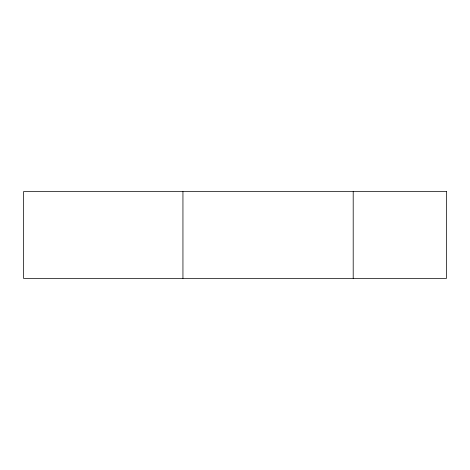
<?xml version="1.0" encoding="UTF-8"?>
<svg xmlns="http://www.w3.org/2000/svg" width="470" height="470" viewBox="0 0 470 470"><rect width="100%" height="100%" fill="white"/><g stroke="black" fill="none" stroke-linecap="round" stroke-linejoin="round"><path stroke-width="0.7" d="M353.199 191.643L353.199 278.358M182.942 191.643L182.942 278.358M446.5 191.643L23.5 191.643L23.5 278.358L446.5 278.358L446.5 191.643"/></g></svg>
